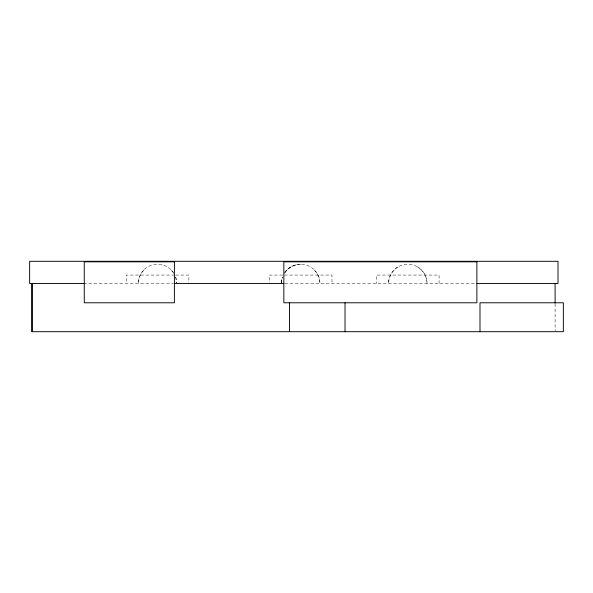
<?xml version="1.0" encoding="UTF-8"?>
<svg xmlns="http://www.w3.org/2000/svg" width="593" height="593" viewBox="0 0 593 593"><rect width="100%" height="100%" fill="white"/><g stroke="black" fill="none" stroke-linecap="round" stroke-linejoin="round"><path stroke-width="0.44" stroke-dasharray="2.96 2.22" d="M281.505 282.683L282.053 278.532M143.921 269.889L140.86 273.877L138.932 278.532L138.273 283.513A19.273 19.273 0 0 1 174.238 273.877L171.177 269.889M398.148 266.828C392.388 270.378 388.585 276.686 388.511 283.513A19.265 19.265 0 0 1 407.776 264.248A19.265 19.265 0 0 1 427.042 283.513C426.953 276.723 423.232 270.319 417.42 266.828M295.677 264.901L291.03 266.828L287.042 269.889L283.973 273.877A19.265 19.265 0 0 1 319.923 283.513L319.279 278.532L317.359 273.877L314.29 269.889M300.666 264.241C295.536 264.367 290.637 266.361 286.908 269.889A19.265 19.265 0 0 0 283.847 273.877M174.727 275.063L126.227 275.063L126.227 283.513M175.61 275.063L188.863 275.063L188.863 282.683M282.602 275.063L269.348 275.063L269.348 282.683M284.388 275.063L331.984 275.063L331.984 283.513M83.569 283.513L173.23 283.513M284.788 283.513L475.971 283.513M175.521 276.975L176.707 282.683M555.107 303.69L555.107 330.79M439.102 283.513L439.102 275.063L376.466 275.063L376.466 283.513M281.393 283.513A19.265 19.265 0 0 1 282.557 276.931M281.282 282.683A19.265 19.265 0 0 1 282.424 276.931M175.661 276.931A19.273 19.273 0 0 1 176.818 283.513"/><path stroke-width="0.89" d="M84.258 283.513L29.65 283.513L29.65 261.305L557.998 261.305L557.998 283.513L476.883 283.513M174.394 283.513L283.839 283.513M555.107 283.513L555.107 302.971M479.996 331.695L479.996 302.786L563.35 302.786L563.35 331.695L31.577 331.695L31.577 283.513M345.03 302.786L345.03 331.695M289.525 302.786L289.525 331.695M32.541 283.513L32.541 331.695M174.394 261.809L84.258 261.809L84.258 302.786L174.394 302.786L174.394 261.809M476.883 261.809L283.839 261.809L283.839 302.786L476.883 302.786L476.883 261.809"/></g></svg>
